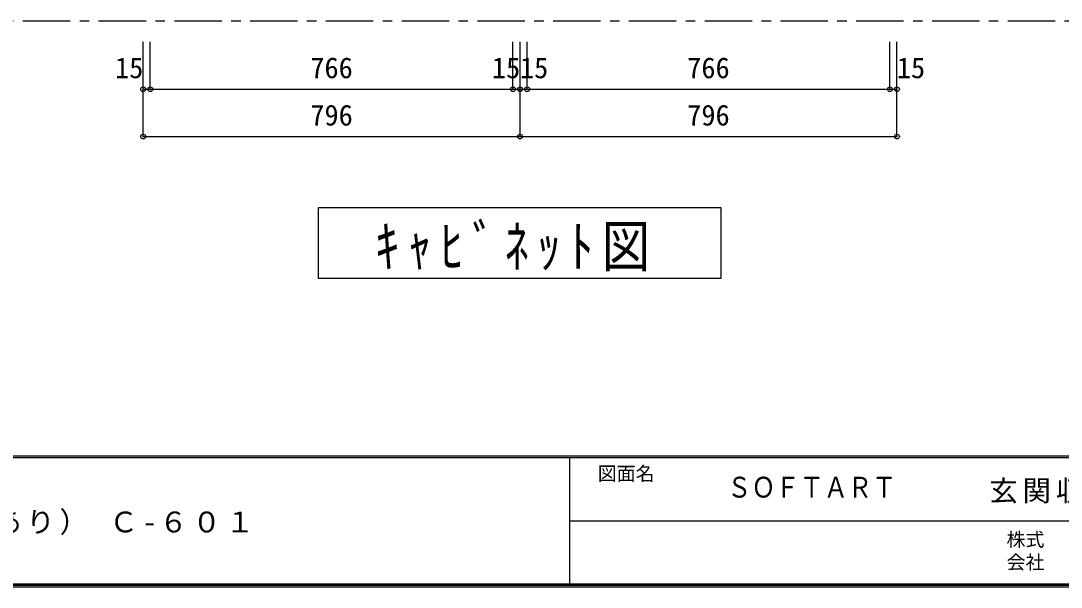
# Model space of a CAD drawing. Units: millimetres at full size, sheet at 1:20; some dimension numbers follow another scale. Extents: x -3893 to 3907, y -2871 to 2783.
# Drawn here: x -1152 to 1045, y -2803 to -1607 of the extents above; entities that cross this region are included whole.
import ezdxf
from ezdxf.enums import TextEntityAlignment as Align

# ---------------------------------------------------------------- set-up
doc = ezdxf.new("R2010")
doc.units = ezdxf.units.MM
doc.header["$LTSCALE"] = 20
doc.header["$PDMODE"] = 32
doc.header["$PDSIZE"] = 10
doc.linetypes.add('CHAIN1', pattern=[8, 5, -1, 1, -1])
for name, color, linetype in [('0-A_文字', 7, 'Continuous'), ('0-B_寸法', 4, 'Continuous'), ('F-1_枠', 6, 'Continuous'), ('F-A_文字', 7, 'Continuous')]:
    doc.layers.add(name, color=color, linetype=linetype)
doc.styles.add('HG明朝B', font='')
doc.styles.add('ＭＳ ゴシック', font='')
doc.styles.get('HG明朝B').set_extended_font_data('HG明朝B')
doc.styles.get('ＭＳ ゴシック').set_extended_font_data('MS Gothic')

msp = doc.modelspace()

# ---------------------------------------------------------------- linework, layer by layer
at = {"layer": '0-A_文字', "linetype": 'CHAIN1'}
msp.add_line((-3387.48, -1606.67), (3184.52, -1606.67), dxfattribs=at)
at = {"layer": '0-A_文字'}
for p, q in [((-523.47, -2151.17), (-523.47, -2001.17)), ((-523.47, -2001.17), (326.53, -2001.17)), ((326.53, -2001.17), (326.53, -2151.17)), ((326.53, -2151.17), (-523.47, -2151.17))]:
    msp.add_line(p, q, dxfattribs=at)
at = {"layer": '0-B_寸法'}
for p, q in [((-893.48, -1851.17), (-893.48, -1651.17)), ((-878.48, -1751.17), (-878.48, -1651.17)), ((-112.48, -1751.17), (-112.48, -1651.17)), ((-82.48, -1751.17), (-82.48, -1651.17)), ((683.52, -1751.17), (683.52, -1651.17)), ((-893.48, -1751.17), (-97.48, -1751.17)), ((-97.48, -1751.17), (698.52, -1751.17))]:
    msp.add_line(p, q, dxfattribs=at)
for points in [[(-893.48, -1851.17), (-97.48, -1851.17), (-97.48, -1651.17)], [(-97.48, -1851.17), (698.52, -1851.17), (698.52, -1651.17)]]:
    msp.add_lwpolyline(points, dxfattribs=at)
at = {"layer": '0-B_寸法', "color": 7}
for p in [(-893.48, -1751.17), (-878.48, -1751.17), (-112.48, -1751.17), (-97.48, -1751.17), (-82.48, -1751.17), (683.52, -1751.17), (698.52, -1751.17), (-893.48, -1851.17), (-97.48, -1851.17), (698.52, -1851.17)]:
    msp.add_point(p, dxfattribs=at)
at = {"layer": 'F-1_枠'}
for p, q in [((3906.61, -2526.67), (-3893.39, -2526.67)), ((3906.61, -2530), (-3893.39, -2530)), ((6.61, -2530), (6.61, -2796.67)), ((6.61, -2663.33), (3899.95, -2663.34)), ((3906.61, -2796.67), (-3893.39, -2796.67)), ((3906.61, -2800), (-3893.39, -2800)), ((3906.61, -2803.33), (-3893.39, -2803.33))]:
    msp.add_line(p, q, dxfattribs=at)

# ---------------------------------------------------------------- texts
at = {"layer": '0-A_文字', "insert": (-403.47, -2136.17), "char_height": 87.98, "attachment_point": 7, "style": 'ＭＳ ゴシック'}
msp.add_mtext('\\T1.34;\\W0.85;ｷｬﾋﾞﾈｯﾄ図', dxfattribs=at)
at = {"layer": '0-B_寸法', "color": 7, "style": 'ＭＳ ゴシック'}
for s, p in [('15', (-952.98, -1741.17)), ('766', (-540.48, -1741.17)), ('15', (-156.98, -1741.17)), ('15', (-97.82, -1741.17)), ('766', (255.52, -1741.17)), ('15', (698.18, -1741.17)), ('796', (-540.48, -1841.17)), ('796', (255.52, -1841.17))]:
    msp.add_text(s, height=43.99, dxfattribs=at).set_placement(p, align=Align.BOTTOM_LEFT)
at = {"layer": 'F-A_文字', "style": 'ＭＳ ゴシック'}
for s, p in [('図面名', (66.61, -2586.67)), ('株式', (929.94, -2726)), ('会社', (929.94, -2774))]:
    msp.add_text(s, height=29.33, dxfattribs=at).set_placement(p, align=Align.BOTTOM_LEFT)
at = {"layer": 'F-A_文字', "style": 'HG明朝B', "width": 0.85}
msp.add_text('ＳＯＦＴＡＲＴ', height=43.99, dxfattribs=at).set_placement((339.95, -2627.19), align=Align.BOTTOM_LEFT)
at = {"layer": 'F-A_文字', "char_height": 43.99, "attachment_point": 7, "style": 'ＭＳ ゴシック'}
for s, insert in [('\\T1.17;玄関収納', (893.56, -2626.67)), ('\\T1.17;ソフトアート\u3000玄関収納\u3000組合せプラン\u3000フロートタイプ（中仕切りあり）\\~Ｃ-６０１', (-3386.72, -2693.33))]:
    msp.add_mtext(s, dxfattribs=dict(at, insert=insert))

doc.saveas('drawing.dxf')
